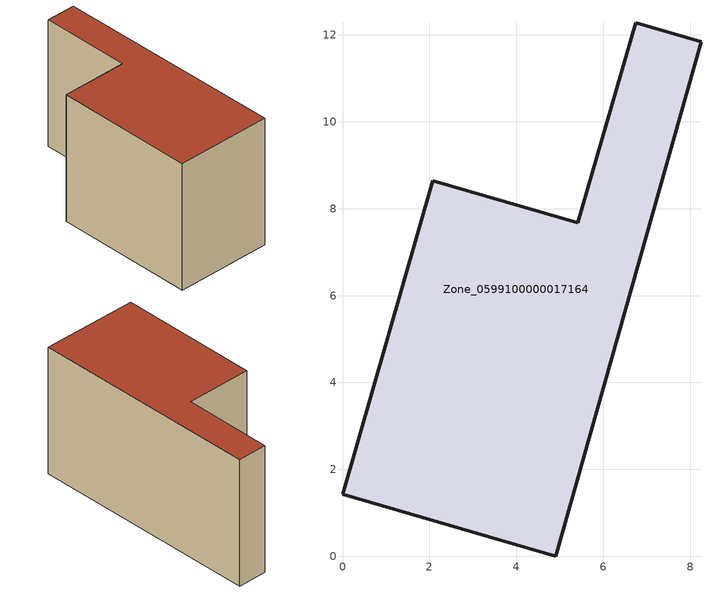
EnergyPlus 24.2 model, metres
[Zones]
Zone_0599100000017164
 floor ground (C_G): 0,1.43 2.07,8.64 5.41,7.67 6.75,12.28 8.25,11.84 4.91,0 z0
 wall outside (C_F): 2.07,8.64 0,1.43 4.91,0 8.25,11.84 6.75,12.28 5.41,7.67 2.07,8.64 z0:6.91
 roof outside (C_R): 8.25,11.84 6.75,12.28 5.41,7.67 2.07,8.64 0,1.43 4.91,0 z6.91
[BUILDING]
Pand.0599100000017164: North Axis=0; Terrain=City; Loads Convergence Tolerance Value=0.04; Temperature Convergence Tolerance Value=0.4; Solar Distribution=FullExterior; Maximum Number of Warmup Days=25; Minimum Number of Warmup Days=1
[Site:Location]
Rotterdam.The.Hague.AP_ZH_NLD Design_Conditions: Latitude=51.96; Longitude=4.45; Time Zone=1; Elevation=-4.5
[SITE:GROUNDTEMPERATURE:BUILDINGSURFACE]
18, 18, 18, 18, 18, 18, 18, 18, 18, 18, 18, 18
[MATERIAL] Thermal Absorptance=0.9; Solar Absorptance=0.7; Visible Absorptance=0.7
Name | Roughness | Thickness | Conductivity | Density | Specific Heat
G.TI.1946 | MediumSmooth | 0.15 | 1 | 540 | 1210
F.TI.1946 | Rough | 0.3 | 0.857143 | 1920 | 840
R.TI.1946 | MediumRough | 0.2 | 0.1 | 1500 | 1000
[CONSTRUCTION]
C_G: G.TI.1946
C_F: F.TI.1946
C_R: R.TI.1946
[ZONE]
Zone_0599100000017164: Type=1; Multiplier=1; Ceiling Height=Autocalculate; Volume=Autocalculate; Floor Area=autocalculate; Part of Total Floor Area=Yes
[ZONEINFILTRATION:DESIGNFLOWRATE]
Infil_Zone_0599100000017164: Zone or ZoneList or Space or SpaceList=Zone_0599100000017164; Schedule=AlwaysOn; Design Flow Rate Calculation Method=Flow/Area; Flow Rate per Floor Area=0.003; Constant Term Coefficient=1; Temperature Term Coefficient=0; Velocity Term Coefficient=0; Velocity Squared Term Coefficient=0
[HVACTEMPLATE:ZONE:IDEALLOADSAIRSYSTEM]
Zone_0599100000017164: Maximum Heating Supply Air Temperature=50; Minimum Cooling Supply Air Temperature=13; Maximum Heating Supply Air Humidity Ratio=0.0156; Minimum Cooling Supply Air Humidity Ratio=0.0077; Heating Limit=NoLimit; Cooling Limit=NoLimit; Dehumidification Control Type=ConstantSensibleHeatRatio; Cooling Sensible Heat Ratio=0.7; Dehumidification Setpoint=60; Humidification Control Type=None; Humidification Setpoint=30; Outdoor Air Method=None; Outdoor Air Flow Rate per Person=0.00944; Outdoor Air Flow Rate per Zone Floor Area=0; Outdoor Air Flow Rate per Zone=0; Demand Controlled Ventilation Type=None; Outdoor Air Economizer Type=NoEconomizer; Heat Recovery Type=None; Sensible Heat Recovery Effectiveness=0.7; Latent Heat Recovery Effectiveness=0.65
[ZONECONTROL:THERMOSTAT]
ThermostatControl_Zone_0599100000017164: Zone or ZoneList=Zone_0599100000017164; Control Type Schedule=DualSetpointControlType; Control 1=Thermostat_Zone_0599100000017164; Temperature Difference Between Cutout And Setpoint=0
[THERMOSTATSETPOINT:DUALSETPOINT]
Thermostat_Zone_0599100000017164: Heating Setpoint Temperature Schedule=HeatingSetpoint_Zone_0599100000017164; Cooling Setpoint Temperature Schedule=CoolingSetpoint_Zone_0599100000017164
[SCHEDULE:COMPACT]
HeatingSetpoint_Zone_0599100000017164: Through: 12/31, For: AllDays, Until: 24:00, 21
CoolingSetpoint_Zone_0599100000017164: Through: 12/31, For: AllDays, Until: 24:00, 24
DualSetpointControlType: Through: 12/31, For: AllDays, Until: 24:00, 4
AlwaysOn: Through: 12/31, For: AllDays, Until: 24:00, 1
